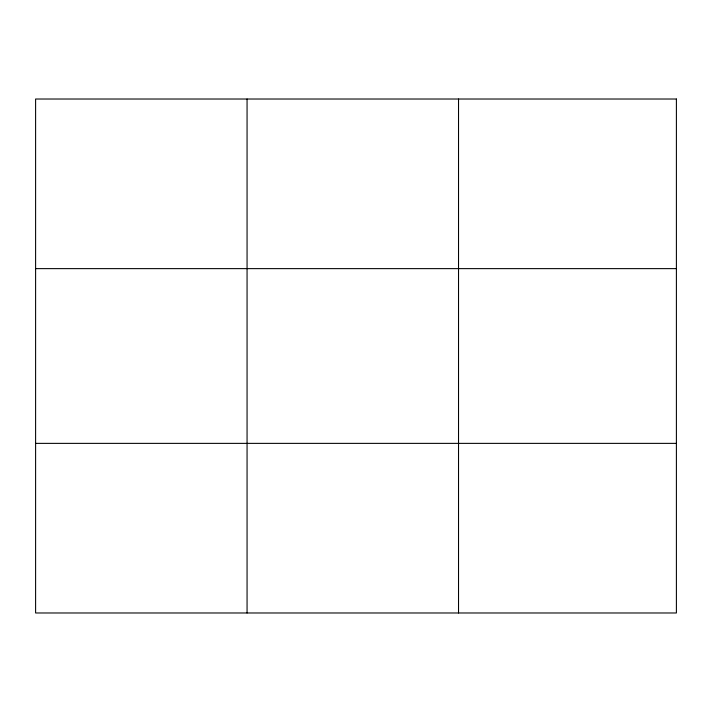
<?xml version="1.0" encoding="UTF-8"?>
<svg xmlns="http://www.w3.org/2000/svg" width="712" height="712" viewBox="0 0 712 712"><rect width="100%" height="100%" fill="white"/><g stroke="black" fill="none" stroke-linecap="round" stroke-linejoin="round"><path stroke-width="1.07" d="M247.064 99.021L247.064 612.979M458.528 99.021L458.528 612.979M35.6 268.629L676.4 268.629M35.6 443.371L676.4 443.371M676.4 99.021L676.4 612.979L35.6 612.979L35.6 99.021L676.4 99.021"/></g></svg>
